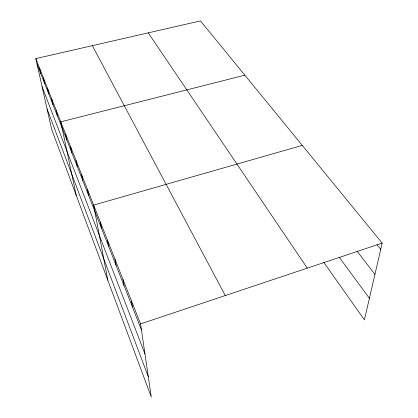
<?xml version="1.0" encoding="UTF-8"?>
<svg xmlns="http://www.w3.org/2000/svg" width="418" height="418" viewBox="0 0 418 418"><rect width="100%" height="100%" fill="white"/><g stroke="black" fill="none" stroke-linecap="round" stroke-linejoin="round"><path stroke-width="0.63" d="M35.817 58.609L140.552 323.898L151.295 397.1L51.628 129.251L35.817 58.609L200.457 20.9L382.183 243.104L364.407 319.859L323.694 262.232M140.552 323.898L382.183 243.104M302.271 145.391L93.653 205.102L107.802 280.222M244.854 75.183L60.777 121.831L76.228 195.368M377.078 244.796L380.741 249.327M357.097 251.202L374.936 274.386M339.285 257.347L369.397 298.3M148.27 32.855L307.282 268.147M92.336 45.661L225.286 295.563M37.061 64.153L141.43 329.896M42.129 86.798L144.957 353.926M47.072 108.899L148.301 376.702M39.553 68.066L40.797 73.662M43.446 77.92L44.684 83.569M47.5 88.193L48.739 93.893M51.733 98.92L52.971 104.662M56.153 110.122L57.386 115.911M65.621 134.089L66.838 139.967M70.689 146.937L71.896 152.852M76.008 160.407L77.205 166.364M81.594 174.557L82.774 180.545M87.466 189.438L88.632 195.457M100.377 222.13L101.485 228.191M107.483 240.141L108.565 246.212M115.018 259.217L116.058 265.289M123.007 279.459L124.005 285.52M131.503 300.976L132.443 307.016"/></g></svg>
